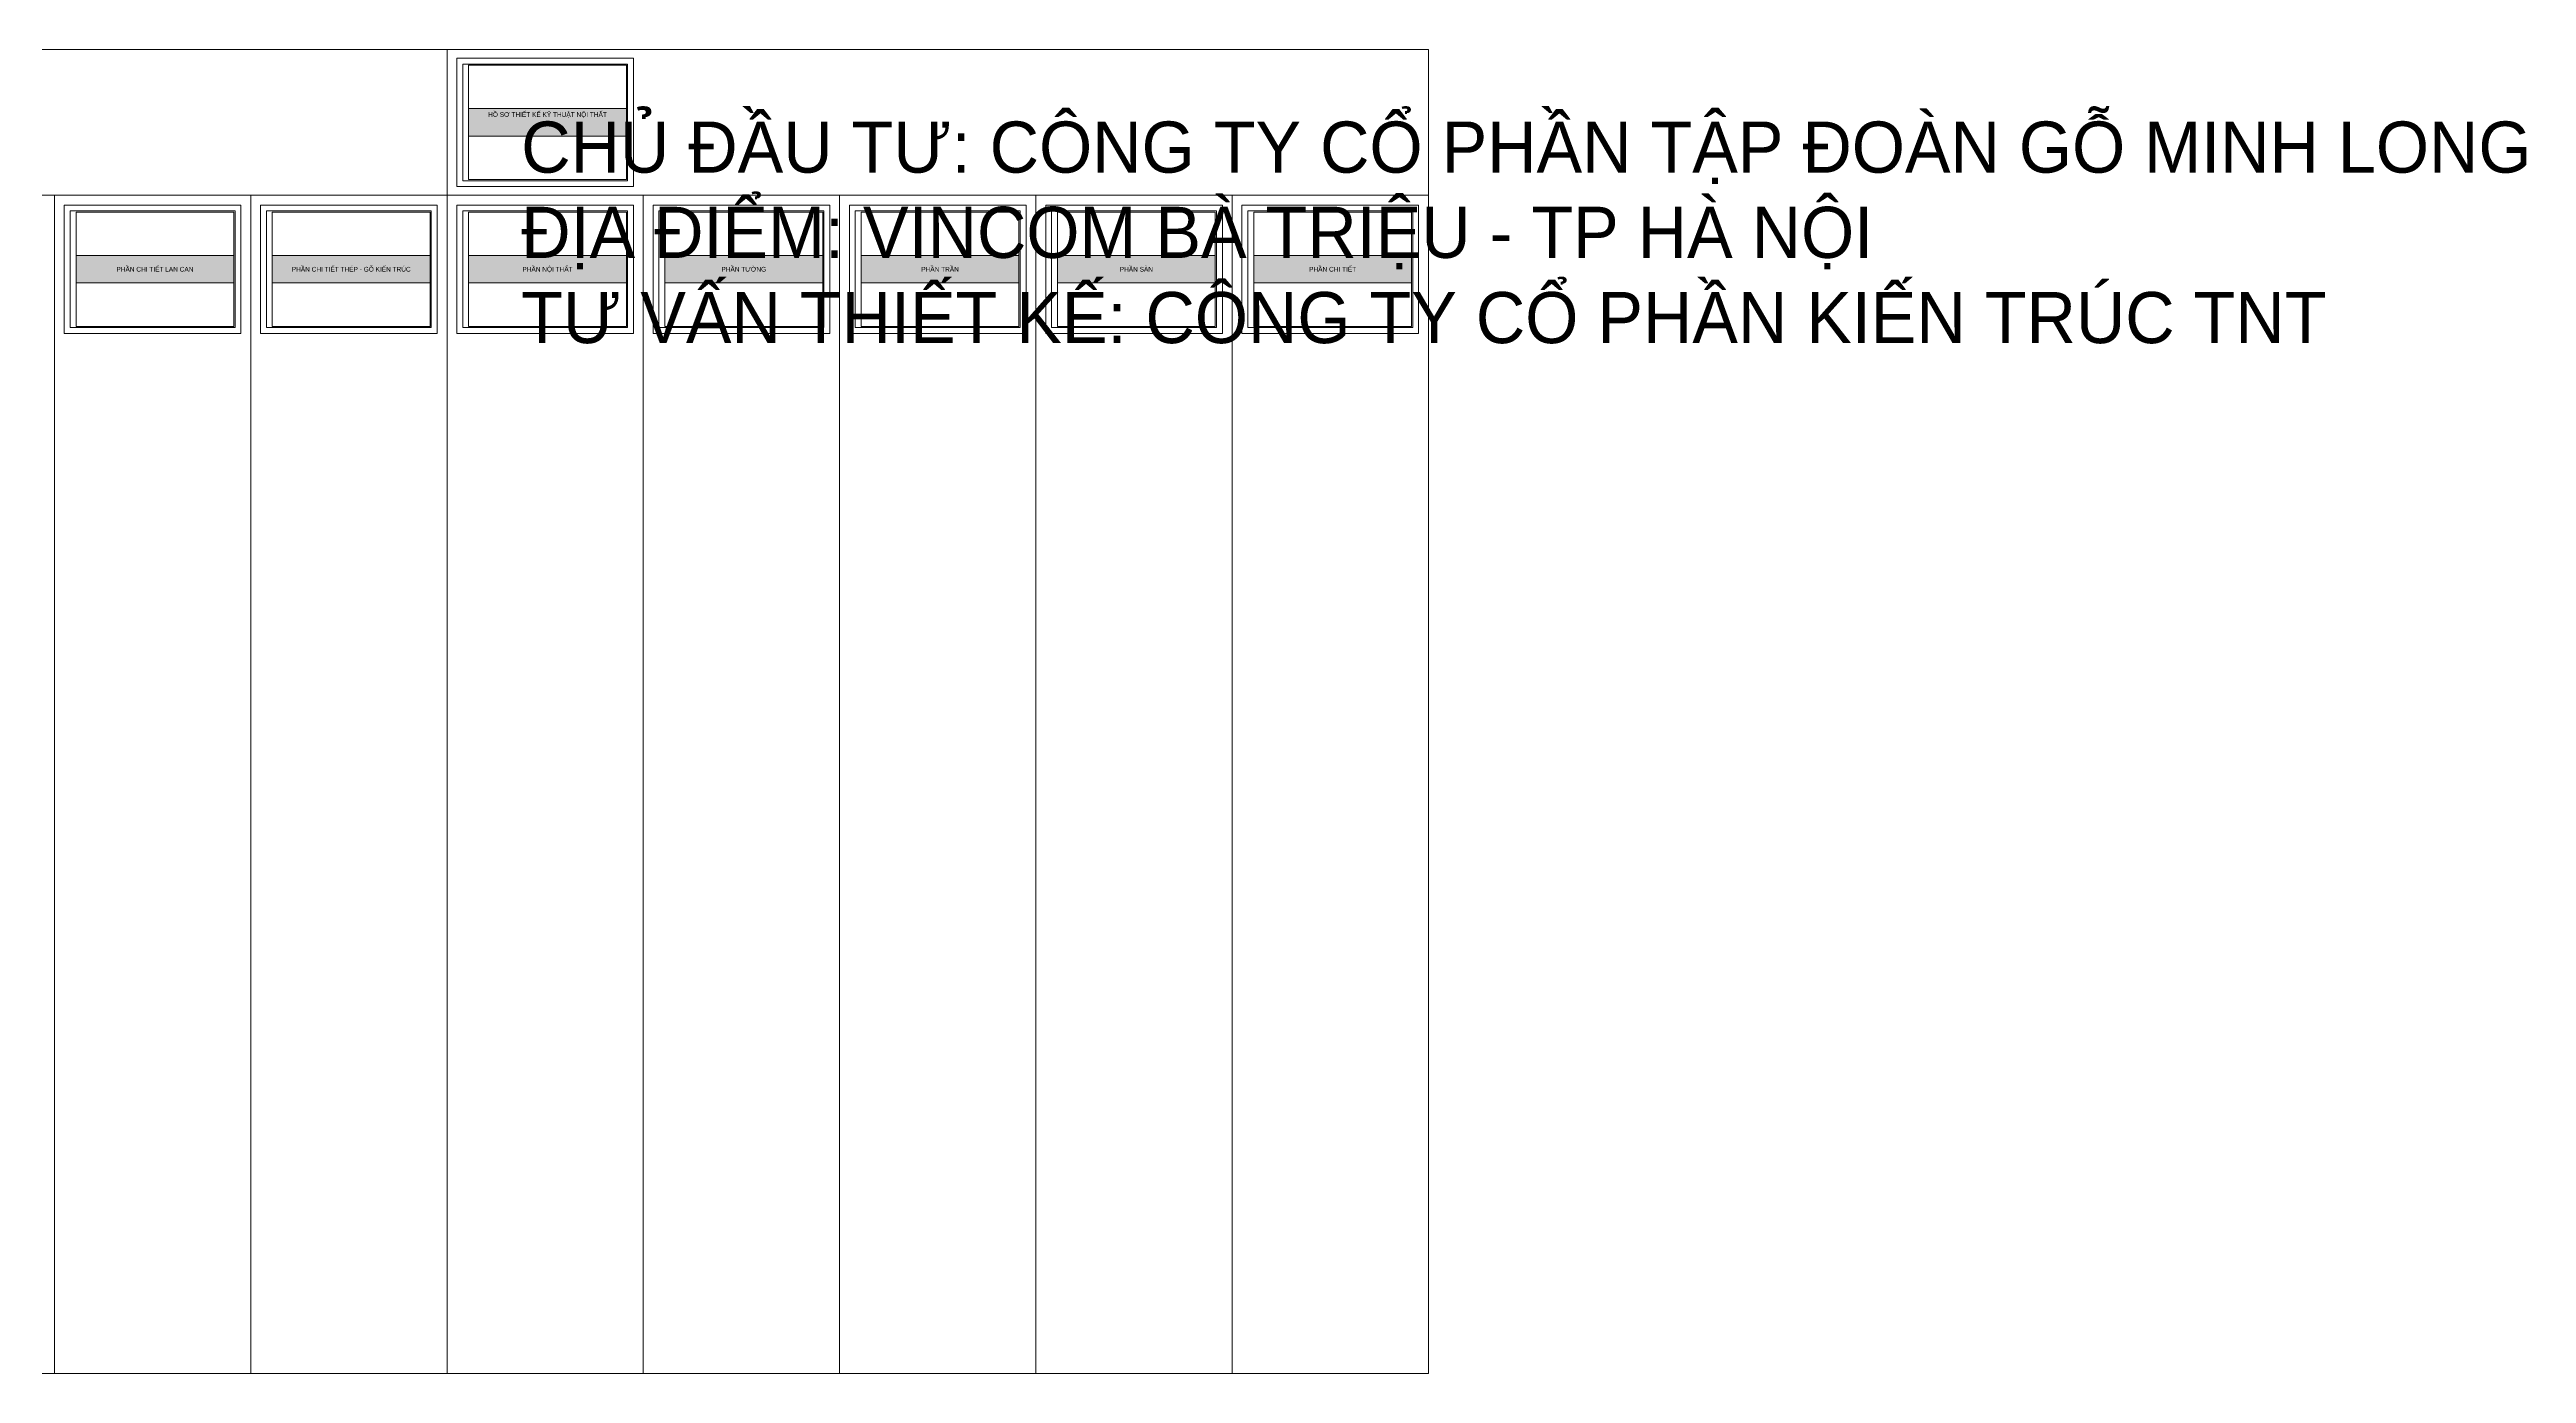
# Model space of a CAD drawing. Header units: millimetres. Extents: x 21129 to 2803301, y -510327 to 166837.
# Drawn here: x 1541392 to 2803301, y -510327 to 163837 of the extents above; entities that cross this region are included whole.
import ezdxf
from ezdxf.enums import TextEntityAlignment as Align

# ---------------------------------------------------------------- set-up
doc = ezdxf.new("R2018")
doc.units = ezdxf.units.MM
doc.layers.add('...0_TNT_LINE_NAME', color=7, linetype='Continuous', lineweight=0)
doc.layers.add('...19_TNT_LINE_LAYOUT', color=250, linetype='Continuous', lineweight=0, plot=False)
doc.styles.add('.TNT_A_TXT_1_MAIN', font='')
doc.styles.add('01_TNT_CHUCNANG', font='UNI HelvetIns (H).ttf')
doc.styles.get('.TNT_A_TXT_1_MAIN').set_extended_font_data('UNI HelvetIns (H)')

# ---------------------------------------------------------------- blocks, each defined once
blk = doc.blocks.new('*U6')
blk.add_hatch(color=253).paths.add_polyline_path([(30, 198.5), (432, 198.5), (432, 128.5), (30, 128.5)])
at = {"color": 250}
blk.add_lwpolyline([(450, 0), (0, 0), (0, 327), (450, 327)], close=True, dxfattribs=at)
at = {"color": 3}
blk.add_lwpolyline([(435, 15), (15, 15), (15, 312), (435, 312)], close=True, dxfattribs=at)
at = {"color": 1}
blk.add_lwpolyline([(30, 18), (432, 18), (432, 309), (30, 309)], close=True, dxfattribs=at)
at = {"color": 8}
blk.add_lwpolyline([(30, 198.5), (432, 198.5), (432, 128.5), (30, 128.5)], close=True, dxfattribs=at)
at = {"color": 156, "linetype": 'Continuous', "style": '.TNT_A_TXT_1_MAIN'}
for tag, height, p in [('TITLE_KHUNG-BIA', 12, (231, 183.5)), ('TITLE_HANOI', 3, (231, 23))]:
    blk.add_attdef(tag, text='', height=height, dxfattribs=at).set_placement(p, align=Align.MIDDLE_CENTER)
at = {"color": 156, "linetype": 'Continuous', "lineweight": 30, "flags": 104}
blk.add_attdef('TITLE_NGANG', text='', height=4, dxfattribs=at).set_placement((164, 165.7), align=Align.TOP_LEFT)
blk = doc.blocks.new('*U5')
blk.add_hatch(color=253).paths.add_polyline_path([(30, 198.5), (432, 198.5), (432, 128.5), (30, 128.5)])
at = {"color": 250}
blk.add_lwpolyline([(450, 0), (0, 0), (0, 327), (450, 327)], close=True, dxfattribs=at)
at = {"color": 3}
blk.add_lwpolyline([(435, 15), (15, 15), (15, 312), (435, 312)], close=True, dxfattribs=at)
at = {"color": 1}
blk.add_lwpolyline([(30, 18), (432, 18), (432, 309), (30, 309)], close=True, dxfattribs=at)
at = {"color": 8}
blk.add_lwpolyline([(30, 198.5), (432, 198.5), (432, 128.5), (30, 128.5)], close=True, dxfattribs=at)
at = {"color": 156, "linetype": 'Continuous', "style": '.TNT_A_TXT_1_MAIN'}
blk.add_attdef('TITLE_KHUNG-HM', text='', height=12, dxfattribs=at).set_placement((231, 163.5), align=Align.MIDDLE_CENTER)

msp = doc.modelspace()

# ---------------------------------------------------------------- linework, layer by layer
at = {"layer": '...19_TNT_LINE_LAYOUT', "linetype": 'Continuous'}
for p, q in [((443892.4, 89673.4), (1743892.4, 89673.4)), ((1543892.4, 89673.4), (1543892.4, -510326.6)), ((1643892.4, 89673.4), (1643892.4, -510326.6)), ((1743892.4, 89673.4), (1743892.4, -510326.6)), ((1743892.4, 89673.4), (2243892.4, 89673.4)), ((1743892.4, 89673.4), (1743892.4, -510326.6)), ((1743892.4, 89673.4), (1743892.4, -510326.6)), ((1843892.4, 89673.4), (1843892.4, -510326.6)), ((1943892.4, 89673.4), (1943892.4, -510326.6)), ((2043892.4, 89673.4), (2043892.4, -510326.6)), ((2143892.4, 89673.4), (2143892.4, -510326.6)), ((2243892.4, 89673.4), (2243892.4, -510326.6))]:
    msp.add_line(p, q, dxfattribs=at)
for points in [[(443892.4, 163837.1), (1743892.4, 163837.1), (1743892.4, -510326.6), (443892.4, -510326.6)], [(1743892.4, 163837.1), (2243892.4, 163837.1), (2243892.4, -510326.6), (1743892.4, -510326.6)]]:
    msp.add_lwpolyline(points, close=True, dxfattribs=at)

# ---------------------------------------------------------------- block references
at = {"layer": '...0_TNT_LINE_NAME'}
ref = msp.add_blockref('*U6', (1748892.4, 94055.3), dxfattribs=dict(at, xscale=200, yscale=200, zscale=200))
lines = msp.add_mtext('CHỦ ĐẦU TƯ: CÔNG TY CỔ PHẦN TẬP ĐOÀN GỖ MINH LONG\\PĐỊA ĐIỂM: VINCOM BÀ TRIỆU - TP HÀ NỘI\\PTƯ VẤN THIẾT KẾ: CÔNG TY CỔ PHẦN KIẾN TRÚC TNT', dxfattribs={"layer": '0', "color": 156, "linetype": 'Continuous', "insert": (1781692.4, 127191.8), "char_height": 26041.351, "attachment_point": 1})
ref.add_attrib('TITLE_NGANG', '', (1781692.4, 127191.8), dxfattribs={"flags": 104}).embed_mtext(lines)
ref.add_attrib('TITLE_KHUNGBIA', 'HỒ SƠ THIẾT KẾ KỸ THUẬT NỘI THẤT', dxfattribs={"layer": '0', "color": 156, "linetype": 'Continuous', "height": 2400, "style": '01_TNT_CHUCNANG'}).set_placement((1795092.4, 130762.5), align=Align.MIDDLE_CENTER)
ref = msp.add_blockref('*U5', (1548892.4, 19273.4), dxfattribs=dict(at, xscale=200, yscale=200, zscale=200))
ref.add_attrib('TITLE_KHUNGHM', 'PHẦN CHI TIẾT LAN CAN', dxfattribs={"layer": '0', "color": 156, "linetype": 'Continuous', "height": 2400, "style": '01_TNT_CHUCNANG'}).set_placement((1595092.4, 51973.4), align=Align.MIDDLE_CENTER)
ref = msp.add_blockref('*U5', (1648892.4, 19273.4), dxfattribs=dict(at, xscale=200, yscale=200, zscale=200))
ref.add_attrib('TITLE_KHUNGHM', 'PHẦN CHI TIẾT THÉP - GỖ KIẾN TRÚC', dxfattribs={"layer": '0', "color": 156, "linetype": 'Continuous', "height": 2400, "style": '01_TNT_CHUCNANG'}).set_placement((1695092.4, 51973.4), align=Align.MIDDLE_CENTER)
ref = msp.add_blockref('*U5', (1748892.4, 19273.4), dxfattribs=dict(at, xscale=200, yscale=200, zscale=200))
ref.add_attrib('TITLE_KHUNGHM', 'PHẦN NỘI THẤT', dxfattribs={"layer": '0', "color": 156, "linetype": 'Continuous', "height": 2400, "style": '01_TNT_CHUCNANG'}).set_placement((1795092.4, 51973.4), align=Align.MIDDLE_CENTER)
ref = msp.add_blockref('*U5', (1848892.4, 19273.4), dxfattribs=dict(at, xscale=200, yscale=200, zscale=200))
ref.add_attrib('TITLE_KHUNGHM', 'PHẦN TƯỜNG', dxfattribs={"layer": '0', "color": 156, "linetype": 'Continuous', "height": 2400, "style": '01_TNT_CHUCNANG'}).set_placement((1895092.4, 51973.4), align=Align.MIDDLE_CENTER)
ref = msp.add_blockref('*U5', (1948892.4, 19273.4), dxfattribs=dict(at, xscale=200, yscale=200, zscale=200))
ref.add_attrib('TITLE_KHUNGHM', 'PHẦN TRẦN', dxfattribs={"layer": '0', "color": 156, "linetype": 'Continuous', "height": 2400, "style": '01_TNT_CHUCNANG'}).set_placement((1995092.4, 51973.4), align=Align.MIDDLE_CENTER)
ref = msp.add_blockref('*U5', (2048892.4, 19273.4), dxfattribs=dict(at, xscale=200, yscale=200, zscale=200))
ref.add_attrib('TITLE_KHUNGHM', 'PHẦN SÀN', dxfattribs={"layer": '0', "color": 156, "linetype": 'Continuous', "height": 2400, "style": '01_TNT_CHUCNANG'}).set_placement((2095092.4, 51973.4), align=Align.MIDDLE_CENTER)
ref = msp.add_blockref('*U5', (2148892.4, 19273.4), dxfattribs=dict(at, xscale=200, yscale=200, zscale=200))
ref.add_attrib('TITLE_KHUNGHM', 'PHẦN CHI TIẾT', dxfattribs={"layer": '0', "color": 156, "linetype": 'Continuous', "height": 2400, "style": '01_TNT_CHUCNANG'}).set_placement((2195092.4, 51973.4), align=Align.MIDDLE_CENTER)

doc.saveas('drawing.dxf')
